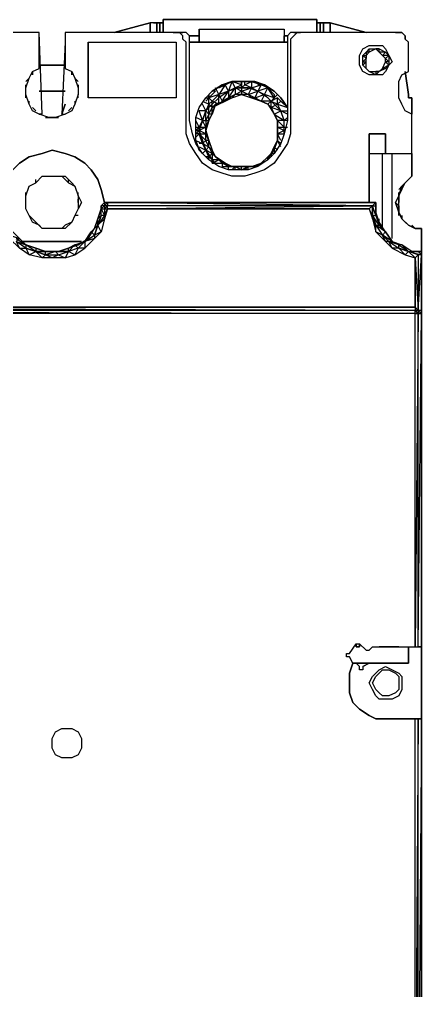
# Model space of a CAD drawing. Extents: x 0 to 106, y 0 to 161.
# Drawn here: x 67.3 to 105.4, y 68.8 to 161 of the extents above; entities that cross this region are included whole.
import ezdxf

# ---------------------------------------------------------------- set-up
doc = ezdxf.new("R2010")
doc.units = 0

# ---------------------------------------------------------------- blocks, each defined once
blk = doc.blocks.new('cvs-1')
at = {"flags": 128}
for points in [[(-24249.76, 27771.338), (-24246.352, 27772.268)], [(-24246.352, 27772.268), (-24246.352, 27771.338)], [(-24245.422, 27772.268), (-24246.042, 27772.268)], [(-24245.732, 27772.268), (-24245.732, 27771.338)], [(-24230.53, 27772.578), (-24245.112, 27772.578)], [(-24230.53, 27772.578), (-24245.112, 27772.578)], [(-24245.112, 27772.578), (-24230.53, 27772.578)], [(-24245.112, 27772.268), (-24245.112, 27771.338)], [(-24230.53, 27772.578), (-24230.53, 27771.338)], [(-24230.53, 27772.268), (-24229.291, 27772.268)], [(-24230.53, 27772.268), (-24230.53, 27771.338), (-24230.53, 27772.268)], [(-24230.221, 27772.268), (-24230.221, 27771.338)], [(-24229.291, 27772.268), (-24225.883, 27771.338)], [(-24244.183, 27771.338), (-24243.253, 27771.338)], [(-24241.704, 27771.648), (-24241.704, 27771.028)], [(-24232.718, 27771.338), (-24232.08, 27771.338)], [(-24223.094, 27771.338), (-24222.784, 27771.338)], [(-24222.784, 27771.338), (-24222.474, 27771.338), (-24222.164, 27771.028), (-24222.164, 27770.718), (-24222.164, 27771.028), (-24222.474, 27771.338)], [(-24252.239, 27770.409), (-24243.873, 27770.409), (-24243.873, 27765.141), (-24252.239, 27765.141)], [(-24252.239, 27765.141), (-24252.239, 27770.409), (-24243.873, 27770.409), (-24243.873, 27765.141), (-24252.239, 27765.141)], [(-24241.704, 27770.409), (-24241.704, 27771.028), (-24242.633, 27771.028), (-24241.704, 27771.028)], [(-24242.633, 27770.409), (-24233.337, 27770.409)], [(-24233.647, 27770.409), (-24233.647, 27771.028)], [(-24233.647, 27771.028), (-24233.337, 27771.028)], [(-24222.164, 27771.028), (-24222.164, 27770.718)], [(-24226.502, 27768.549), (-24226.502, 27769.169), (-24226.192, 27769.789), (-24225.573, 27770.099), (-24224.953, 27770.099), (-24224.333, 27770.099), (-24224.023, 27769.789), (-24223.714, 27769.169), (-24223.404, 27768.549), (-24223.714, 27768.24), (-24224.023, 27767.62), (-24224.333, 27767.31), (-24224.953, 27767.31), (-24225.573, 27767.31), (-24226.192, 27767.62), (-24226.502, 27768.24)], [(-24224.953, 27767.31), (-24225.573, 27767.31), (-24226.192, 27767.62), (-24226.502, 27768.24), (-24226.502, 27768.549), (-24226.502, 27769.169), (-24226.192, 27769.789), (-24225.573, 27770.099), (-24224.953, 27770.099), (-24224.333, 27770.099), (-24224.023, 27769.789), (-24223.714, 27769.169), (-24223.404, 27768.549), (-24223.714, 27768.24), (-24224.023, 27767.62), (-24224.333, 27767.31)], [(-24224.953, 27767.31), (-24225.573, 27767.62), (-24225.883, 27767.93), (-24226.192, 27768.24), (-24226.192, 27768.549), (-24226.192, 27769.169), (-24225.883, 27769.479), (-24225.573, 27769.789), (-24224.953, 27769.789), (-24224.643, 27769.789), (-24224.023, 27769.479), (-24223.714, 27769.169), (-24223.714, 27768.549), (-24223.714, 27768.24), (-24224.023, 27767.93), (-24224.643, 27767.62)], [(-24226.192, 27768.549), (-24225.883, 27768.549), (-24226.192, 27768.24), (-24225.883, 27767.93), (-24225.883, 27768.549), (-24225.883, 27768.859), (-24226.192, 27769.169), (-24225.883, 27769.169), (-24225.573, 27769.479), (-24225.573, 27769.789), (-24224.953, 27769.789), (-24225.573, 27769.479), (-24225.883, 27769.479), (-24225.883, 27769.169), (-24225.883, 27768.859)], [(-24224.953, 27769.789), (-24224.643, 27769.479), (-24224.643, 27769.789), (-24224.953, 27769.789)], [(-24224.643, 27769.479), (-24224.333, 27769.169), (-24224.023, 27769.479), (-24224.643, 27769.479)], [(-24224.333, 27769.169), (-24224.023, 27768.859), (-24223.714, 27769.169), (-24224.333, 27769.169)], [(-24224.333, 27767.93), (-24224.023, 27768.549), (-24223.714, 27768.24)], [(-24224.023, 27768.549), (-24224.023, 27768.859), (-24223.714, 27768.549)], [(-24256.887, 27768.24), (-24254.408, 27768.24)], [(-24225.883, 27767.93), (-24225.573, 27767.62), (-24224.953, 27767.62), (-24224.953, 27767.31), (-24225.573, 27767.62)], [(-24224.953, 27767.62), (-24224.643, 27767.62)], [(-24224.643, 27767.62), (-24224.333, 27767.93), (-24224.023, 27767.93)], [(-24222.164, 27767.62), (-24221.854, 27765.451)], [(-24239.535, 27766.38), (-24240.464, 27765.761), (-24241.084, 27765.141), (-24240.464, 27765.761), (-24239.535, 27766.38), (-24238.605, 27766.69), (-24237.366, 27766.69), (-24236.436, 27766.69), (-24235.506, 27766.38), (-24234.577, 27765.761), (-24233.957, 27765.141), (-24233.337, 27764.211), (-24233.957, 27765.141), (-24234.577, 27765.761), (-24235.506, 27766.38), (-24236.436, 27766.69), (-24237.366, 27766.69), (-24238.605, 27766.69)], [(-24239.225, 27766.38), (-24238.605, 27766.69), (-24238.915, 27765.761)], [(-24238.295, 27766.69), (-24238.605, 27766.69)], [(-24237.675, 27766.38), (-24237.675, 27766.071), (-24237.675, 27766.69)], [(-24254.408, 27765.761), (-24256.887, 27765.761)], [(-24239.845, 27765.451), (-24239.535, 27764.831), (-24238.915, 27765.761)], [(-24238.295, 27766.071), (-24237.675, 27766.071), (-24237.675, 27765.761), (-24237.675, 27765.451), (-24238.295, 27765.451), (-24237.675, 27765.761)], [(-24237.366, 27766.38), (-24237.675, 27766.071), (-24236.746, 27766.071)], [(-24236.746, 27766.071), (-24237.056, 27765.451), (-24237.675, 27765.761)], [(-24237.056, 27765.451), (-24236.126, 27765.761), (-24236.436, 27765.141)], [(-24236.126, 27765.761), (-24236.746, 27766.071), (-24235.816, 27766.38)], [(-24240.774, 27765.141), (-24240.464, 27764.831), (-24239.845, 27765.451), (-24240.774, 27765.141)], [(-24240.464, 27764.831), (-24240.774, 27764.521), (-24240.464, 27764.211)], [(-24239.845, 27764.521), (-24239.225, 27764.831), (-24240.154, 27764.521)], [(-24237.056, 27765.451), (-24237.675, 27765.451), (-24236.746, 27765.141)], [(-24236.436, 27765.141), (-24236.746, 27765.141), (-24235.816, 27764.831)], [(-24235.816, 27764.831), (-24236.436, 27765.141), (-24235.506, 27765.451), (-24235.816, 27764.831)], [(-24235.197, 27764.521), (-24235.816, 27764.831), (-24235.197, 27764.521)], [(-24235.197, 27764.521), (-24234.887, 27764.831), (-24235.816, 27764.831)], [(-24235.506, 27765.451), (-24234.887, 27764.831), (-24234.577, 27765.141)], [(-24235.197, 27764.521), (-24234.577, 27763.592), (-24234.887, 27764.211), (-24234.887, 27764.831)], [(-24234.887, 27764.831), (-24234.267, 27764.521), (-24234.267, 27765.141)], [(-24234.267, 27764.521), (-24233.337, 27764.211), (-24233.957, 27764.831)], [(-24221.854, 27765.451), (-24221.854, 27765.141), (-24221.544, 27765.141), (-24221.854, 27765.141)], [(-24221.544, 27763.592), (-24221.544, 27765.141)], [(-24254.408, 27764.521), (-24254.718, 27763.592)], [(-24240.774, 27764.521), (-24241.084, 27763.901), (-24240.774, 27763.592)], [(-24240.464, 27764.211), (-24240.154, 27764.521), (-24240.464, 27763.592)], [(-24235.197, 27764.521), (-24234.887, 27764.211), (-24235.197, 27764.521)], [(-24234.887, 27764.211), (-24234.577, 27763.592), (-24233.957, 27763.901), (-24234.887, 27764.211)], [(-24241.084, 27762.972), (-24240.774, 27762.972), (-24240.774, 27763.592)], [(-24241.084, 27762.352), (-24240.774, 27762.972), (-24241.084, 27762.042), (-24241.084, 27762.352)], [(-24234.267, 27762.972), (-24234.577, 27763.592)], [(-24234.267, 27762.352), (-24234.267, 27762.972), (-24234.267, 27762.352)], [(-24233.647, 27762.972), (-24234.267, 27762.972), (-24233.647, 27762.352)], [(-24241.704, 27762.042), (-24241.704, 27761.714), (-24241.084, 27761.714)], [(-24241.084, 27761.714), (-24241.084, 27762.042), (-24240.774, 27761.095), (-24241.084, 27761.714)], [(-24234.267, 27761.714), (-24234.267, 27762.042), (-24234.267, 27761.095)], [(-24234.267, 27761.714), (-24233.647, 27761.714), (-24233.647, 27762.042)], [(-24242.014, 27761.095), (-24241.704, 27760.165), (-24241.394, 27759.855), (-24241.704, 27760.165)], [(-24234.577, 27760.165), (-24234.267, 27761.095), (-24234.577, 27760.475), (-24234.577, 27759.855), (-24234.887, 27759.855), (-24234.577, 27760.475)], [(-24225.573, 27759.855), (-24225.573, 27761.714)], [(-24240.464, 27760.165), (-24240.464, 27759.855), (-24240.154, 27759.545)], [(-24241.084, 27759.545), (-24240.774, 27759.545), (-24241.084, 27759.545)], [(-24240.464, 27758.925), (-24239.535, 27758.925), (-24239.535, 27758.616), (-24238.915, 27758.616), (-24239.225, 27758.925), (-24239.535, 27758.925), (-24239.845, 27759.235), (-24240.464, 27759.235)], [(-24240.464, 27759.235), (-24240.464, 27758.925), (-24240.464, 27759.235)], [(-24240.154, 27759.545), (-24239.845, 27759.235), (-24239.225, 27758.925)], [(-24235.197, 27759.235), (-24235.197, 27759.545), (-24235.816, 27758.925), (-24235.197, 27759.235)], [(-24238.605, 27758.616), (-24237.675, 27758.616), (-24238.295, 27758.616)], [(-24236.746, 27758.616), (-24237.675, 27758.616), (-24237.056, 27758.616)], [(-24258.126, 27755.207), (-24258.126, 27755.827), (-24257.816, 27756.756), (-24257.197, 27757.066), (-24256.577, 27757.686), (-24255.957, 27757.686), (-24255.338, 27757.686), (-24254.408, 27757.686), (-24253.788, 27757.066), (-24253.478, 27756.756), (-24253.169, 27755.827), (-24252.859, 27755.207), (-24253.169, 27754.587), (-24253.478, 27753.968), (-24253.788, 27753.348), (-24254.408, 27752.728), (-24255.338, 27752.728), (-24255.957, 27752.728), (-24256.577, 27752.728), (-24257.197, 27753.348), (-24257.816, 27753.968), (-24258.126, 27754.587)], [(-24253.478, 27753.968), (-24253.788, 27753.348), (-24254.408, 27752.728), (-24255.338, 27752.728), (-24255.957, 27752.728), (-24256.577, 27752.728), (-24257.197, 27753.348), (-24257.816, 27753.968), (-24258.126, 27754.587), (-24258.126, 27755.207), (-24258.126, 27755.827), (-24257.816, 27756.756), (-24257.197, 27757.066), (-24256.577, 27757.686), (-24255.957, 27757.686), (-24255.338, 27757.686), (-24254.408, 27757.686), (-24253.788, 27757.066), (-24253.478, 27756.756), (-24253.169, 27755.827), (-24252.859, 27755.207), (-24253.169, 27754.587)], [(-24221.544, 27757.686), (-24222.164, 27757.066)], [(-24222.784, 27755.827), (-24222.784, 27755.517)], [(-24250.69, 27755.207), (-24250.38, 27755.207)], [(-24250.69, 27754.897), (-24250.38, 27755.207), (-24250.38, 27754.897)], [(-24250.69, 27754.587), (-24250.38, 27754.587), (-24250.38, 27754.897)], [(-24225.263, 27754.897), (-24250.38, 27755.207), (-24224.953, 27755.207), (-24225.263, 27754.897)], [(-24224.953, 27755.207), (-24250.38, 27755.207), (-24224.953, 27755.207)], [(-24225.573, 27754.587), (-24250.38, 27754.587), (-24225.263, 27754.897), (-24225.573, 27754.587)], [(-24225.263, 27753.968), (-24225.263, 27754.897), (-24225.263, 27753.968)], [(-24223.094, 27755.207), (-24222.784, 27754.897)], [(-24222.784, 27755.517), (-24222.784, 27755.207)], [(-24222.784, 27754.897), (-24222.784, 27754.278)], [(-24251.309, 27753.658), (-24250.999, 27753.968), (-24251.309, 27753.038), (-24250.999, 27753.968), (-24250.999, 27754.587)], [(-24225.573, 27754.587), (-24225.263, 27753.658), (-24225.263, 27753.968)], [(-24225.263, 27753.968), (-24224.953, 27753.038), (-24224.643, 27753.038)], [(-24224.953, 27753.968), (-24224.643, 27753.038), (-24224.643, 27753.348)], [(-24222.784, 27754.278), (-24222.784, 27753.968)], [(-24222.474, 27753.968), (-24222.474, 27753.658)], [(-24251.309, 27753.038), (-24251.619, 27752.109)], [(-24224.643, 27753.038), (-24224.023, 27752.418), (-24224.953, 27753.038), (-24224.333, 27752.109), (-24224.023, 27752.418)], [(-24222.474, 27753.658), (-24222.164, 27753.348)], [(-24222.164, 27753.348), (-24221.854, 27753.038)], [(-24224.023, 27752.418), (-24223.404, 27751.489)], [(-24221.235, 27752.728), (-24220.615, 27752.728)], [(-24258.746, 27751.799), (-24259.056, 27751.799), (-24258.126, 27751.179), (-24258.746, 27751.799)], [(-24258.436, 27751.489), (-24252.859, 27751.489)], [(-24257.197, 27750.869), (-24258.126, 27751.179), (-24257.197, 27750.869)], [(-24254.098, 27750.869), (-24253.169, 27751.179), (-24253.478, 27751.179), (-24253.169, 27750.869), (-24253.478, 27750.249), (-24252.549, 27750.869), (-24253.169, 27750.869), (-24254.098, 27750.559), (-24253.478, 27751.179)], [(-24222.474, 27751.179), (-24221.854, 27750.559), (-24221.544, 27750.559)], [(-24257.197, 27750.559), (-24256.267, 27750.249), (-24257.197, 27750.559), (-24256.577, 27749.94), (-24256.267, 27750.249), (-24256.267, 27750.559), (-24257.197, 27750.869)], [(-24257.197, 27750.559), (-24256.267, 27750.559), (-24257.197, 27750.559)], [(-24255.647, 27749.94), (-24256.267, 27750.249), (-24255.028, 27750.249), (-24255.647, 27749.94)], [(-24220.615, 27750.559), (-24221.544, 27750.559), (-24220.925, 27750.559)], [(-24221.235, 27745.273), (-24221.235, 27749.94), (-24220.925, 27744.964)], [(-24221.235, 27744.964), (-24325.403, 27745.273), (-24221.235, 27745.273), (-24221.235, 27744.964)], [(-24325.403, 27744.964), (-24221.235, 27744.654), (-24221.235, 27744.964)], [(-24221.235, 27744.964), (-24220.925, 27744.964), (-24220.925, 27744.654), (-24221.235, 27744.964)], [(-24220.925, 27744.654), (-24221.235, 27713.011), (-24220.925, 27713.011), (-24220.615, 27744.654), (-24220.615, 27713.011), (-24220.925, 27713.011)], [(-24220.925, 27744.654), (-24221.235, 27744.654)], [(-24226.812, 27713.011), (-24226.812, 27713.321), (-24226.502, 27713.321), (-24226.502, 27713.011)], [(-24221.854, 27713.011), (-24221.854, 27711.462), (-24227.122, 27711.462), (-24221.854, 27711.462)], [(-24222.784, 27713.011), (-24224.643, 27713.011)], [(-24220.615, 27713.011), (-24220.615, 27706.194)], [(-24226.812, 27711.462), (-24227.122, 27711.462)], [(-24226.192, 27711.152), (-24225.573, 27711.462)], [(-24225.263, 27708.983), (-24225.573, 27709.603), (-24225.263, 27710.223), (-24224.953, 27710.533), (-24224.643, 27710.842), (-24224.023, 27711.152), (-24223.404, 27710.842), (-24222.784, 27710.533), (-24222.474, 27710.223), (-24222.474, 27709.603), (-24222.474, 27708.983), (-24222.784, 27708.363), (-24223.404, 27708.054), (-24224.023, 27708.054), (-24224.643, 27708.054), (-24224.953, 27708.363)], [(-24222.474, 27708.983), (-24222.784, 27708.363), (-24223.404, 27708.054), (-24224.023, 27708.054), (-24224.643, 27708.054), (-24224.953, 27708.363), (-24225.263, 27708.983), (-24225.573, 27709.603), (-24225.263, 27710.223), (-24224.953, 27710.533), (-24224.643, 27710.842), (-24224.023, 27711.152), (-24223.404, 27710.842), (-24222.784, 27710.533), (-24222.474, 27710.223), (-24222.474, 27709.603)], [(-24225.263, 27709.603), (-24224.953, 27710.223), (-24224.643, 27710.533), (-24224.333, 27710.842), (-24223.714, 27710.842), (-24223.094, 27710.533), (-24222.784, 27710.223), (-24222.784, 27709.603), (-24222.784, 27708.983), (-24223.094, 27708.673), (-24223.714, 27708.363), (-24224.333, 27708.363), (-24224.643, 27708.673), (-24224.953, 27708.983)], [(-24223.094, 27708.673), (-24223.714, 27708.363), (-24224.333, 27708.363), (-24224.643, 27708.673), (-24224.953, 27708.983), (-24225.263, 27709.603), (-24224.953, 27710.223), (-24224.643, 27710.533), (-24224.333, 27710.842), (-24223.714, 27710.842), (-24223.094, 27710.533), (-24222.784, 27710.223), (-24222.784, 27709.603), (-24222.784, 27708.983)], [(-24221.235, 27662.759), (-24220.925, 27662.759), (-24220.925, 27706.194), (-24221.235, 27662.759)], [(-24220.925, 27662.759), (-24220.615, 27662.759), (-24220.615, 27706.194), (-24220.925, 27662.759)], [(-24254.098, 27702.476), (-24254.718, 27702.476), (-24255.338, 27702.786), (-24255.647, 27703.406), (-24255.647, 27703.716), (-24255.647, 27704.335), (-24255.338, 27704.955), (-24254.718, 27705.265), (-24254.098, 27705.265), (-24253.788, 27705.265), (-24253.169, 27704.955), (-24252.859, 27704.335), (-24252.859, 27703.716), (-24252.859, 27703.406), (-24253.169, 27702.786), (-24253.788, 27702.476)], [(-24253.788, 27705.265), (-24253.169, 27704.955), (-24252.859, 27704.335), (-24252.859, 27703.716), (-24252.859, 27703.406), (-24253.169, 27702.786), (-24253.788, 27702.476), (-24254.098, 27702.476), (-24254.718, 27702.476), (-24255.338, 27702.786), (-24255.647, 27703.406), (-24255.647, 27703.716), (-24255.647, 27704.335), (-24255.338, 27704.955), (-24254.718, 27705.265), (-24254.098, 27705.265)]]:
    blk.add_lwpolyline(points, close=True, dxfattribs=at)
for points in [[(-24245.732, 27772.268), (-24246.352, 27772.268)], [(-24245.422, 27772.268), (-24245.732, 27772.268), (-24246.352, 27772.268)], [(-24245.732, 27772.268), (-24245.422, 27772.268), (-24245.422, 27771.338), (-24245.422, 27772.268), (-24245.112, 27772.268), (-24245.112, 27771.338), (-24245.112, 27772.578), (-24230.53, 27772.578)], [(-24245.112, 27772.268), (-24245.422, 27772.268)], [(-24245.112, 27772.578), (-24230.53, 27772.578)], [(-24230.53, 27772.578), (-24245.112, 27772.578), (-24245.112, 27771.338)], [(-24230.53, 27772.578), (-24232.718, 27772.578)], [(-24229.291, 27772.268), (-24229.911, 27772.268), (-24230.221, 27772.268), (-24230.53, 27772.268)], [(-24230.53, 27771.338), (-24230.53, 27772.268), (-24230.221, 27772.268)], [(-24230.221, 27772.268), (-24229.911, 27772.268), (-24229.911, 27771.338), (-24229.911, 27772.268), (-24229.291, 27772.268), (-24229.291, 27771.338), (-24229.291, 27772.268)], [(-24257.816, 27767), (-24257.507, 27767.62), (-24256.887, 27767.93), (-24256.887, 27771.338), (-24267.112, 27771.338)], [(-24257.507, 27767.62), (-24256.887, 27767.93), (-24256.887, 27771.338), (-24267.112, 27771.338)], [(-24256.577, 27763.592), (-24256.887, 27771.338)], [(-24256.577, 27763.592), (-24256.887, 27771.338)], [(-24225.573, 27755.207), (-24225.573, 27761.714), (-24224.023, 27761.714), (-24224.023, 27759.855), (-24221.544, 27759.855), (-24221.544, 27763.592), (-24222.164, 27763.901), (-24222.474, 27764.521), (-24222.784, 27765.141), (-24222.784, 27765.761), (-24222.784, 27766.69), (-24222.474, 27767.31), (-24221.854, 27767.62), (-24221.854, 27770.409), (-24222.164, 27770.718), (-24222.164, 27771.028), (-24222.474, 27771.338), (-24223.094, 27771.338), (-24232.08, 27771.338), (-24232.408, 27771.338), (-24232.718, 27771.028), (-24233.028, 27770.718), (-24233.028, 27770.409), (-24233.028, 27762.662), (-24233.028, 27761.714), (-24233.337, 27760.785), (-24233.957, 27759.855), (-24234.577, 27758.925), (-24235.506, 27758.306), (-24236.436, 27757.996), (-24237.366, 27757.686), (-24238.605, 27757.686), (-24239.535, 27757.996), (-24240.464, 27758.306), (-24241.394, 27758.925), (-24242.014, 27759.855), (-24242.633, 27760.785), (-24242.943, 27761.714), (-24242.943, 27762.662), (-24242.943, 27770.409), (-24243.253, 27770.718), (-24243.253, 27771.028), (-24243.563, 27771.338), (-24244.183, 27771.338), (-24254.408, 27771.338), (-24254.408, 27767.93), (-24253.788, 27767.62), (-24253.788, 27767.31)], [(-24221.854, 27767.62), (-24221.854, 27770.409), (-24222.164, 27770.718), (-24222.164, 27771.028), (-24222.474, 27771.338), (-24223.094, 27771.338), (-24232.08, 27771.338), (-24232.408, 27771.338), (-24232.718, 27771.028), (-24233.028, 27770.718), (-24233.028, 27770.409), (-24233.028, 27762.662), (-24233.028, 27761.714), (-24233.337, 27760.785), (-24233.957, 27759.855), (-24234.577, 27758.925), (-24235.506, 27758.306), (-24236.436, 27757.996), (-24237.366, 27757.686), (-24238.605, 27757.686), (-24239.535, 27757.996), (-24240.464, 27758.306), (-24241.394, 27758.925), (-24242.014, 27759.855), (-24242.633, 27760.785), (-24242.943, 27761.714), (-24242.943, 27762.662), (-24242.943, 27770.409), (-24243.253, 27770.718), (-24243.253, 27771.028), (-24243.563, 27771.338), (-24244.183, 27771.338), (-24254.408, 27771.338), (-24254.408, 27767.93), (-24253.788, 27767.62)], [(-24232.718, 27771.338), (-24233.028, 27771.338), (-24233.337, 27771.028), (-24233.337, 27770.718), (-24233.337, 27762.972), (-24233.647, 27761.714), (-24233.957, 27760.785), (-24234.577, 27759.855), (-24235.197, 27759.235), (-24236.126, 27758.616), (-24237.056, 27758.306), (-24237.985, 27758.306), (-24238.915, 27758.306), (-24239.845, 27758.616), (-24240.774, 27759.235), (-24241.394, 27759.855), (-24242.014, 27760.785), (-24242.323, 27761.714), (-24242.633, 27762.972), (-24242.633, 27770.718), (-24242.633, 27771.028), (-24242.943, 27771.338), (-24243.253, 27771.338)], [(-24232.718, 27771.338), (-24233.028, 27771.338), (-24233.337, 27771.028), (-24233.337, 27770.718), (-24233.337, 27762.972), (-24233.647, 27761.714), (-24233.957, 27760.785), (-24234.577, 27759.855), (-24235.197, 27759.235), (-24236.126, 27758.616), (-24237.056, 27758.306), (-24237.985, 27758.306), (-24238.915, 27758.306), (-24239.845, 27758.616), (-24240.774, 27759.235), (-24241.394, 27759.855), (-24242.014, 27760.785), (-24242.323, 27761.714), (-24242.633, 27762.972), (-24242.633, 27770.718), (-24242.633, 27771.028), (-24242.943, 27771.338), (-24243.253, 27771.338)], [(-24241.704, 27771.648), (-24233.647, 27771.648), (-24233.647, 27771.028)], [(-24233.647, 27771.648), (-24233.647, 27771.028)], [(-24222.164, 27771.028), (-24222.474, 27771.338)], [(-24254.408, 27770.409), (-24254.718, 27763.592)], [(-24254.408, 27770.409), (-24254.718, 27763.592)], [(-24252.239, 27770.409), (-24252.239, 27765.141)], [(-24241.704, 27771.028), (-24241.704, 27770.409)], [(-24225.883, 27767.93), (-24226.192, 27768.24), (-24226.192, 27768.549), (-24226.192, 27769.169), (-24225.883, 27769.479), (-24225.573, 27769.789), (-24224.953, 27769.789), (-24224.643, 27769.789), (-24224.023, 27769.479), (-24223.714, 27769.169), (-24223.714, 27768.549), (-24223.714, 27768.24), (-24224.023, 27767.93), (-24224.643, 27767.62), (-24224.953, 27767.31)], [(-24258.126, 27766.69), (-24257.816, 27767), (-24257.507, 27767.62), (-24257.507, 27767.31)], [(-24257.507, 27767.31), (-24257.507, 27767.62)], [(-24253.788, 27767.62), (-24253.478, 27767), (-24253.169, 27766.69)], [(-24253.788, 27767.31), (-24253.788, 27767.62), (-24253.478, 27767), (-24253.169, 27766.69)], [(-24256.577, 27763.592), (-24256.887, 27763.592), (-24257.507, 27763.901), (-24257.816, 27764.521), (-24258.126, 27765.451), (-24258.126, 27766.071), (-24257.816, 27767), (-24258.126, 27766.69)], [(-24253.478, 27767), (-24253.169, 27766.071), (-24253.169, 27765.451)], [(-24238.605, 27766.69), (-24238.295, 27766.071), (-24238.295, 27765.451), (-24238.605, 27765.141), (-24237.675, 27765.451), (-24238.295, 27765.451), (-24238.915, 27765.141), (-24238.295, 27766.071), (-24238.915, 27765.761)], [(-24238.295, 27766.071), (-24237.675, 27766.38), (-24238.605, 27766.69)], [(-24237.366, 27766.38), (-24236.746, 27766.69), (-24236.746, 27766.071)], [(-24237.366, 27766.38), (-24237.366, 27766.69)], [(-24236.746, 27766.69), (-24235.816, 27766.38), (-24236.126, 27766.38)], [(-24225.573, 27759.855), (-24224.023, 27759.855), (-24224.023, 27761.714), (-24225.573, 27761.714), (-24225.573, 27755.207), (-24225.573, 27759.855), (-24224.023, 27759.855), (-24221.544, 27759.855), (-24221.544, 27763.592), (-24222.164, 27763.901), (-24222.474, 27764.521), (-24222.784, 27765.141), (-24222.784, 27765.761), (-24222.784, 27766.69)], [(-24258.126, 27766.071), (-24258.126, 27766.38)], [(-24253.169, 27766.38), (-24253.169, 27766.071)], [(-24233.647, 27761.714), (-24233.647, 27762.042), (-24233.647, 27762.972), (-24233.957, 27763.901), (-24234.577, 27764.521), (-24235.197, 27765.141), (-24236.126, 27765.761), (-24237.056, 27766.071), (-24237.985, 27766.071), (-24238.915, 27765.761), (-24239.845, 27765.141), (-24240.464, 27764.521), (-24241.084, 27763.901), (-24241.394, 27762.972), (-24241.704, 27762.042), (-24241.394, 27761.095), (-24241.084, 27760.165), (-24240.464, 27759.235), (-24240.154, 27758.925)], [(-24239.845, 27764.521), (-24240.464, 27764.831), (-24240.774, 27765.141), (-24240.774, 27765.451), (-24240.774, 27765.141), (-24240.154, 27765.761), (-24240.464, 27765.761)], [(-24239.845, 27764.521), (-24239.845, 27765.451), (-24240.154, 27766.071)], [(-24239.845, 27766.071), (-24239.225, 27766.38), (-24239.845, 27765.451)], [(-24238.915, 27765.761), (-24238.915, 27765.141), (-24238.605, 27765.141), (-24239.225, 27764.831), (-24238.915, 27765.141), (-24239.535, 27764.831)], [(-24234.887, 27765.761), (-24235.197, 27766.071), (-24234.577, 27765.451), (-24234.577, 27765.141), (-24235.197, 27766.071), (-24236.126, 27765.761), (-24235.506, 27765.451), (-24235.197, 27766.071), (-24235.816, 27766.38)], [(-24258.126, 27765.141), (-24258.126, 27765.451)], [(-24257.816, 27764.521), (-24257.816, 27764.831)], [(-24253.478, 27764.831), (-24253.478, 27764.521), (-24253.788, 27763.901), (-24254.408, 27763.592)], [(-24253.169, 27765.141), (-24253.169, 27765.451), (-24253.478, 27764.521)], [(-24242.014, 27761.095), (-24242.014, 27762.042), (-24242.014, 27763.282), (-24241.704, 27764.211), (-24241.084, 27765.141)], [(-24242.014, 27761.095), (-24242.014, 27762.042), (-24242.014, 27763.282), (-24241.704, 27764.211), (-24241.084, 27765.141)], [(-24241.394, 27764.831), (-24240.774, 27764.521), (-24240.774, 27765.141), (-24241.084, 27764.831)], [(-24241.084, 27762.042), (-24240.774, 27762.972), (-24240.464, 27763.592), (-24240.154, 27764.521), (-24239.225, 27764.831), (-24238.605, 27765.141), (-24237.675, 27765.451), (-24236.746, 27765.141), (-24235.816, 27764.831), (-24235.197, 27764.521), (-24234.577, 27763.592), (-24234.267, 27762.972), (-24234.267, 27762.042)], [(-24241.084, 27765.141), (-24240.774, 27765.141), (-24240.464, 27764.831), (-24240.774, 27765.141)], [(-24240.464, 27764.211), (-24239.845, 27764.521), (-24240.464, 27764.831)], [(-24239.225, 27764.831), (-24239.535, 27764.831), (-24239.845, 27764.521)], [(-24234.887, 27764.831), (-24234.577, 27765.141), (-24234.267, 27765.451)], [(-24234.267, 27765.451), (-24234.887, 27764.831)], [(-24233.957, 27764.831), (-24234.267, 27765.141)], [(-24221.544, 27765.141), (-24221.854, 27765.141)], [(-24257.197, 27763.901), (-24257.507, 27764.211)], [(-24257.507, 27764.211), (-24257.197, 27763.901)], [(-24253.788, 27764.211), (-24254.098, 27763.901)], [(-24254.098, 27763.901), (-24253.788, 27764.211)], [(-24241.394, 27762.972), (-24241.704, 27763.901)], [(-24241.704, 27761.714), (-24241.084, 27761.095), (-24241.394, 27760.785), (-24240.774, 27760.475), (-24241.084, 27761.095), (-24241.084, 27761.714), (-24241.084, 27762.352), (-24241.394, 27762.972), (-24241.084, 27763.901), (-24241.704, 27763.901)], [(-24241.084, 27762.972), (-24241.084, 27763.901), (-24241.394, 27764.521)], [(-24240.774, 27762.972), (-24240.464, 27763.592), (-24240.774, 27763.592), (-24240.464, 27764.211)], [(-24234.577, 27763.592), (-24233.647, 27762.972), (-24233.957, 27763.901), (-24234.267, 27764.521), (-24234.887, 27764.211)], [(-24233.337, 27763.592), (-24233.957, 27763.901), (-24233.337, 27763.901)], [(-24254.718, 27763.592), (-24254.408, 27763.592), (-24255.338, 27763.282), (-24255.957, 27763.282), (-24256.887, 27763.592)], [(-24256.887, 27763.592), (-24256.577, 27763.592)], [(-24255.957, 27763.282), (-24256.267, 27763.282), (-24255.957, 27763.282), (-24255.338, 27763.282), (-24255.028, 27763.282), (-24255.338, 27763.282)], [(-24254.718, 27763.592), (-24254.408, 27763.592)], [(-24241.704, 27762.042), (-24241.704, 27762.352), (-24241.394, 27762.972), (-24242.014, 27763.282)], [(-24241.704, 27762.352), (-24242.014, 27762.972)], [(-24241.394, 27762.972), (-24241.084, 27762.972), (-24241.084, 27762.352)], [(-24234.267, 27762.972), (-24234.267, 27762.042)], [(-24233.337, 27762.972), (-24233.647, 27762.972), (-24233.337, 27763.282)], [(-24242.014, 27762.352), (-24241.704, 27762.352), (-24242.014, 27762.042)], [(-24241.704, 27762.042), (-24242.014, 27762.042), (-24241.704, 27762.042), (-24242.014, 27761.714)], [(-24241.704, 27762.352), (-24241.084, 27762.352), (-24241.704, 27762.042)], [(-24241.084, 27762.042), (-24240.774, 27761.095), (-24240.464, 27760.165), (-24240.154, 27759.545), (-24239.225, 27758.925), (-24238.605, 27758.616), (-24237.675, 27758.616), (-24236.746, 27758.616), (-24235.816, 27758.925), (-24235.197, 27759.545), (-24234.577, 27760.165), (-24234.267, 27761.095), (-24234.267, 27762.042), (-24234.267, 27762.352), (-24233.647, 27762.352)], [(-24234.267, 27761.714), (-24234.267, 27762.352), (-24233.647, 27762.042), (-24233.647, 27762.352), (-24233.337, 27762.352)], [(-24242.014, 27761.404), (-24241.704, 27761.714), (-24242.014, 27761.714)], [(-24242.014, 27761.095), (-24241.394, 27760.785), (-24241.704, 27760.785)], [(-24241.704, 27760.475), (-24241.084, 27760.165), (-24241.394, 27760.785), (-24241.704, 27761.714)], [(-24240.774, 27761.095), (-24240.464, 27760.165), (-24240.774, 27760.475), (-24240.774, 27761.095), (-24241.084, 27761.095)], [(-24234.267, 27760.165), (-24234.577, 27760.475), (-24234.267, 27761.095)], [(-24233.957, 27761.095), (-24234.267, 27761.714), (-24234.267, 27761.095), (-24233.957, 27760.785)], [(-24233.957, 27760.475), (-24234.267, 27761.095)], [(-24259.366, 27758.306), (-24258.746, 27758.925), (-24257.816, 27759.545), (-24256.577, 27759.855), (-24255.647, 27760.165), (-24254.408, 27759.855), (-24253.478, 27759.545), (-24252.549, 27758.925), (-24251.929, 27758.306), (-24251.309, 27757.376), (-24250.999, 27756.447), (-24250.69, 27755.207), (-24250.999, 27754.897), (-24250.69, 27755.207), (-24250.999, 27756.447), (-24251.309, 27757.376), (-24251.929, 27758.306), (-24252.549, 27758.925), (-24253.478, 27759.545), (-24254.408, 27759.855), (-24255.647, 27760.165), (-24256.577, 27759.855), (-24257.816, 27759.545), (-24258.746, 27758.925), (-24259.366, 27758.306)], [(-24241.394, 27759.855), (-24241.084, 27760.165)], [(-24240.774, 27759.235), (-24240.774, 27759.545), (-24241.084, 27760.165), (-24240.774, 27760.475), (-24240.464, 27759.855), (-24240.464, 27759.235), (-24240.774, 27759.545), (-24240.464, 27759.855), (-24241.084, 27760.165)], [(-24237.675, 27758.306), (-24237.056, 27758.616), (-24236.436, 27758.616), (-24236.746, 27758.616), (-24235.816, 27758.925), (-24236.436, 27758.616), (-24235.816, 27758.925), (-24235.197, 27759.235), (-24234.887, 27759.855), (-24235.197, 27759.545), (-24234.577, 27760.165), (-24234.887, 27759.855), (-24234.887, 27759.545)], [(-24240.464, 27759.235), (-24240.464, 27758.925), (-24239.845, 27759.235), (-24240.464, 27759.855)], [(-24225.573, 27759.855), (-24225.573, 27755.207)], [(-24224.333, 27752.728), (-24224.333, 27759.855)], [(-24223.404, 27751.799), (-24223.404, 27759.855)], [(-24223.094, 27755.207), (-24222.784, 27755.827), (-24222.474, 27756.756), (-24222.784, 27756.447), (-24222.474, 27756.756), (-24222.164, 27757.066), (-24221.544, 27757.686), (-24221.544, 27759.855), (-24221.544, 27757.686), (-24222.164, 27757.066), (-24222.474, 27756.756), (-24222.784, 27755.827), (-24223.094, 27755.207), (-24222.784, 27754.278), (-24222.474, 27753.658), (-24221.854, 27753.038), (-24221.235, 27752.728), (-24220.615, 27752.728), (-24220.615, 27750.559), (-24221.544, 27750.559)], [(-24238.915, 27758.306), (-24238.915, 27758.616), (-24239.535, 27758.925)], [(-24238.605, 27758.306), (-24238.295, 27758.616), (-24238.915, 27758.616), (-24238.605, 27758.616), (-24239.225, 27758.925)], [(-24238.295, 27758.306), (-24238.295, 27758.616)], [(-24237.675, 27758.306), (-24238.295, 27758.616), (-24237.675, 27758.306), (-24237.675, 27758.616)], [(-24237.056, 27758.306), (-24237.056, 27758.616), (-24237.366, 27758.306)], [(-24258.126, 27755.207), (-24258.126, 27755.827), (-24257.816, 27756.756), (-24257.197, 27757.066), (-24256.577, 27757.686), (-24255.957, 27757.686), (-24255.338, 27757.686), (-24254.718, 27757.686), (-24254.098, 27757.066), (-24254.098, 27757.376)], [(-24222.784, 27754.278), (-24222.784, 27755.207), (-24222.784, 27755.827), (-24222.474, 27756.447), (-24222.164, 27757.066), (-24221.544, 27757.686)], [(-24257.197, 27757.066), (-24257.197, 27757.376)], [(-24254.098, 27757.066), (-24253.478, 27756.756), (-24253.169, 27755.827), (-24253.169, 27756.137)], [(-24222.784, 27754.278), (-24222.784, 27755.207), (-24222.784, 27755.827), (-24222.784, 27756.137), (-24222.784, 27755.827), (-24222.474, 27756.447), (-24222.474, 27756.756), (-24222.474, 27756.447), (-24222.164, 27757.066)], [(-24258.126, 27755.827), (-24258.126, 27756.137)], [(-24253.169, 27755.827), (-24253.169, 27755.207), (-24253.169, 27755.517)], [(-24259.676, 27752.109), (-24258.746, 27751.799), (-24259.056, 27751.489), (-24258.746, 27750.869), (-24258.126, 27750.869), (-24259.056, 27751.489), (-24258.126, 27751.179), (-24258.126, 27750.869), (-24257.816, 27750.249), (-24257.197, 27750.559), (-24258.126, 27750.869), (-24257.197, 27750.559), (-24258.126, 27751.179), (-24258.746, 27751.799), (-24259.366, 27752.418)], [(-24253.169, 27755.207), (-24253.169, 27754.587), (-24253.478, 27753.968), (-24253.788, 27753.348), (-24254.408, 27753.038), (-24254.718, 27752.728), (-24255.028, 27752.728), (-24255.647, 27752.728), (-24256.267, 27752.728), (-24256.577, 27752.728), (-24256.887, 27753.038), (-24257.507, 27753.348), (-24257.816, 27753.968), (-24258.126, 27754.587), (-24258.126, 27755.207), (-24258.126, 27755.517)], [(-24250.69, 27755.207), (-24250.999, 27754.897), (-24250.999, 27754.587), (-24250.999, 27754.897)], [(-24250.69, 27755.207), (-24250.999, 27754.897), (-24250.69, 27755.207), (-24250.999, 27754.897), (-24250.69, 27755.207), (-24250.69, 27754.897), (-24250.999, 27754.897), (-24250.999, 27754.587), (-24250.999, 27754.897), (-24250.999, 27754.587), (-24250.69, 27754.897), (-24250.69, 27754.587)], [(-24250.38, 27755.207), (-24250.69, 27755.207)], [(-24225.263, 27754.897), (-24224.953, 27754.897), (-24224.953, 27754.278), (-24224.953, 27755.207), (-24250.38, 27755.207), (-24224.953, 27755.207), (-24224.953, 27754.897), (-24224.953, 27753.968)], [(-24225.263, 27753.968), (-24224.953, 27753.968), (-24225.263, 27754.897), (-24250.38, 27754.897)], [(-24224.953, 27753.968), (-24224.953, 27754.278), (-24224.953, 27755.207)], [(-24222.784, 27754.278), (-24223.094, 27755.207)], [(-24250.38, 27754.587), (-24225.573, 27754.587), (-24225.263, 27753.658), (-24224.953, 27752.418), (-24224.023, 27751.489), (-24223.404, 27750.869), (-24222.164, 27750.249), (-24221.235, 27749.94), (-24221.235, 27745.273), (-24325.403, 27745.273), (-24325.712, 27744.964)], [(-24256.267, 27750.559), (-24255.028, 27750.559), (-24255.338, 27750.559), (-24256.267, 27750.559), (-24255.338, 27750.559), (-24255.028, 27750.249), (-24254.408, 27749.94), (-24255.647, 27749.94), (-24256.577, 27749.94), (-24257.816, 27750.249), (-24258.746, 27750.869), (-24259.676, 27751.799)], [(-24259.056, 27751.799), (-24258.126, 27751.179), (-24257.197, 27750.869), (-24256.267, 27750.559), (-24255.028, 27750.559), (-24254.098, 27750.869), (-24253.169, 27751.179), (-24252.239, 27751.799), (-24251.619, 27752.728), (-24251.309, 27753.658), (-24250.999, 27754.587), (-24250.69, 27754.587), (-24250.69, 27753.968), (-24250.38, 27754.587), (-24250.69, 27753.658), (-24250.69, 27753.968), (-24250.999, 27753.968), (-24250.999, 27754.587), (-24250.69, 27753.968), (-24251.309, 27753.038), (-24250.69, 27753.658), (-24250.999, 27752.418), (-24251.309, 27753.038), (-24251.309, 27753.658), (-24251.619, 27752.728), (-24251.309, 27753.038), (-24251.929, 27752.418), (-24252.549, 27751.489)], [(-24253.169, 27753.968), (-24253.478, 27753.968)], [(-24224.953, 27753.968), (-24224.953, 27754.587)], [(-24224.023, 27752.418), (-24224.643, 27753.348), (-24224.953, 27754.278)], [(-24222.474, 27753.658), (-24222.784, 27754.278)], [(-24222.474, 27753.658), (-24222.784, 27754.278)], [(-24222.474, 27753.658), (-24222.784, 27754.278)], [(-24223.714, 27751.799), (-24223.404, 27751.489), (-24222.474, 27751.179), (-24222.784, 27751.179), (-24223.404, 27751.489), (-24222.784, 27751.179), (-24221.854, 27750.559), (-24222.164, 27750.249), (-24222.784, 27750.869), (-24221.854, 27750.559), (-24222.784, 27750.869), (-24222.784, 27751.179), (-24223.714, 27751.489), (-24222.784, 27750.869), (-24223.404, 27750.869), (-24223.714, 27751.489), (-24223.404, 27751.489), (-24224.333, 27752.109), (-24223.714, 27751.489), (-24224.023, 27751.489), (-24224.333, 27752.109), (-24224.953, 27752.418), (-24224.953, 27753.038), (-24225.263, 27753.658)], [(-24224.643, 27753.038), (-24224.643, 27753.658)], [(-24221.854, 27753.038), (-24222.474, 27753.658)], [(-24221.854, 27753.038), (-24221.235, 27752.728), (-24221.544, 27753.038), (-24221.235, 27752.728), (-24220.615, 27752.728), (-24220.615, 27751.179), (-24220.615, 27750.869), (-24220.615, 27750.559), (-24220.615, 27750.869), (-24220.615, 27751.179), (-24220.615, 27752.728), (-24221.235, 27752.728), (-24221.854, 27753.038), (-24222.474, 27753.658)], [(-24221.854, 27753.038), (-24222.474, 27753.658)], [(-24254.098, 27750.559), (-24253.478, 27751.179), (-24252.549, 27751.489), (-24253.169, 27751.179), (-24252.239, 27751.799), (-24252.549, 27751.489), (-24251.929, 27752.418), (-24252.239, 27751.799), (-24251.619, 27752.728), (-24251.929, 27752.418), (-24251.619, 27752.109), (-24251.619, 27751.799), (-24250.999, 27752.418), (-24251.619, 27752.109)], [(-24253.169, 27750.869), (-24252.549, 27751.489), (-24252.549, 27750.869), (-24251.619, 27751.799), (-24252.549, 27751.489), (-24251.619, 27752.109)], [(-24223.404, 27751.489), (-24224.023, 27752.418), (-24224.333, 27752.728)], [(-24220.925, 27752.728), (-24221.235, 27752.728)], [(-24222.474, 27751.179), (-24222.784, 27751.179)], [(-24226.192, 27711.152), (-24226.192, 27710.842), (-24226.502, 27710.842), (-24226.502, 27711.152), (-24226.812, 27711.462), (-24227.122, 27711.462), (-24227.432, 27710.533), (-24227.432, 27709.603), (-24227.432, 27708.673), (-24227.122, 27707.744), (-24226.502, 27707.124), (-24225.573, 27706.504), (-24224.953, 27706.194), (-24224.023, 27706.194), (-24221.235, 27706.194), (-24220.925, 27706.194), (-24220.615, 27706.194), (-24220.615, 27662.759)], [(-24255.028, 27750.249), (-24254.098, 27750.559), (-24254.408, 27749.94), (-24253.478, 27750.249), (-24254.098, 27750.559), (-24254.098, 27750.869), (-24255.028, 27750.559), (-24254.098, 27750.559), (-24255.338, 27750.559), (-24256.267, 27750.249)], [(-24222.164, 27750.249), (-24221.235, 27749.94), (-24221.854, 27750.559), (-24220.615, 27750.249), (-24220.925, 27750.249), (-24220.925, 27744.964), (-24220.615, 27750.249), (-24220.615, 27744.964), (-24220.615, 27750.559), (-24220.615, 27744.654), (-24220.615, 27750.559)], [(-24221.235, 27749.94), (-24220.925, 27750.249), (-24221.854, 27750.559), (-24220.925, 27750.559), (-24220.615, 27750.249), (-24220.615, 27750.559), (-24220.925, 27750.559)], [(-24220.925, 27662.449), (-24220.615, 27662.449), (-24220.615, 27662.759), (-24220.615, 27750.559), (-24221.544, 27750.559)], [(-24220.925, 27744.964), (-24221.235, 27745.273), (-24220.925, 27744.964), (-24221.235, 27744.964), (-24325.403, 27744.964)], [(-24221.235, 27662.759), (-24221.235, 27706.194), (-24224.023, 27706.194), (-24224.953, 27706.194), (-24225.573, 27706.504), (-24226.502, 27707.124), (-24227.122, 27707.744), (-24227.432, 27708.673), (-24227.432, 27709.603), (-24227.432, 27710.533), (-24227.122, 27711.462), (-24227.432, 27712.082), (-24227.742, 27712.082), (-24227.742, 27712.392), (-24227.432, 27712.392), (-24226.812, 27713.321), (-24226.502, 27713.321), (-24225.883, 27712.702), (-24225.573, 27712.702), (-24225.263, 27713.011), (-24224.643, 27713.011), (-24224.023, 27713.011), (-24221.235, 27713.011), (-24221.235, 27744.654), (-24325.403, 27744.654)], [(-24220.925, 27744.654), (-24221.235, 27744.654)], [(-24220.615, 27744.964), (-24220.615, 27744.654), (-24220.925, 27744.654), (-24220.615, 27744.654), (-24220.615, 27744.964), (-24220.925, 27744.964), (-24220.615, 27744.654), (-24220.615, 27713.011)], [(-24220.615, 27713.011), (-24220.615, 27744.654), (-24220.615, 27744.964), (-24220.925, 27744.964)], [(-24227.122, 27711.462), (-24227.432, 27712.082), (-24227.742, 27712.082), (-24227.742, 27712.392), (-24227.432, 27712.392), (-24226.812, 27713.321), (-24226.812, 27713.011)], [(-24226.812, 27713.011), (-24226.502, 27713.011), (-24226.502, 27713.321), (-24225.883, 27712.702), (-24225.573, 27712.702)], [(-24224.023, 27713.011), (-24221.235, 27713.011), (-24220.925, 27713.011), (-24220.615, 27713.011)], [(-24226.192, 27711.152), (-24226.192, 27710.842), (-24226.502, 27710.842), (-24226.502, 27711.152), (-24226.812, 27711.462)], [(-24220.615, 27662.759), (-24220.615, 27706.194), (-24220.925, 27706.194), (-24221.235, 27706.194)]]:
    blk.add_lwpolyline(points, dxfattribs=at)

msp = doc.modelspace()

# ---------------------------------------------------------------- block references
msp.add_blockref('cvs-1', (24326.022, -27611.578))

doc.saveas('drawing.dxf')
